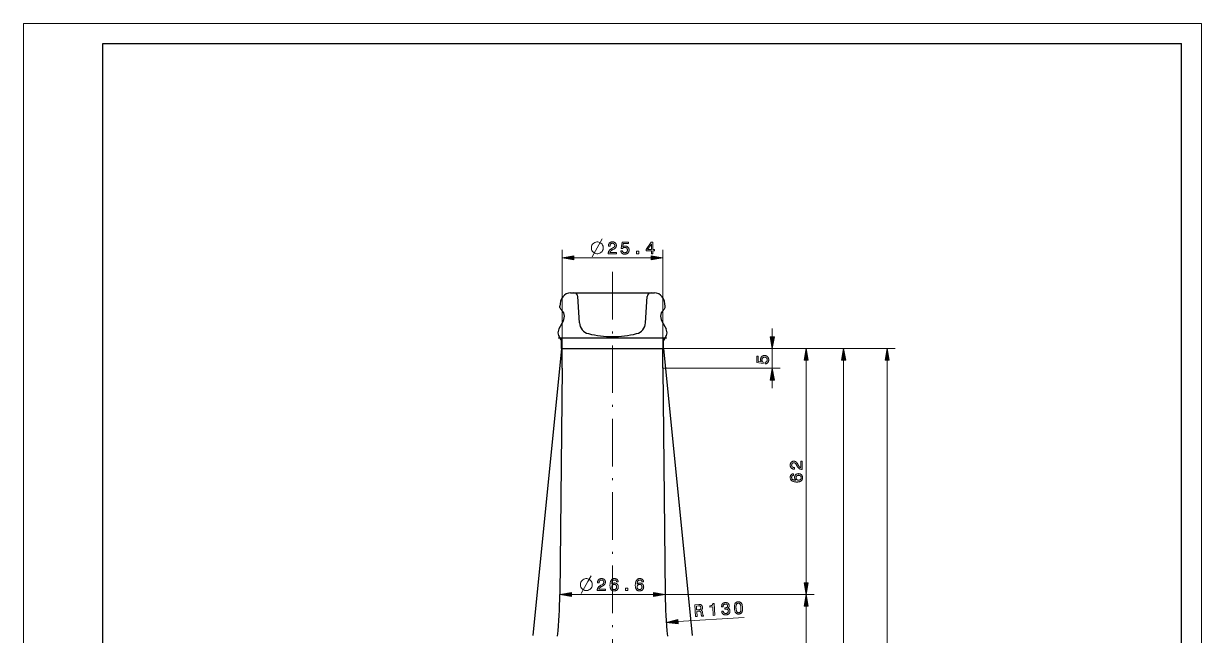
# Model space of a CAD drawing. Extents: x 0 to 297, y 0 to 420.
# Drawn here: x 0 to 297, y 265.8 to 420 of the extents above; entities that cross this region are included whole.
import ezdxf

# ---------------------------------------------------------------- set-up
doc = ezdxf.new("R2010")
doc.units = 0
doc.linetypes.add('DASHDOT', pattern=[18.5, 12, -3, 0.5, -3])

msp = doc.modelspace()

# ---------------------------------------------------------------- linework, layer by layer
at = {"color": 7, "lineweight": 13}
for p, q in [((0, 0), (0, 420)), ((0, 420), (297, 420)), ((297, 0), (297, 420)), ((135.8, 338.13), (135.8, 362.98)), ((161.2, 338.13), (161.2, 362.98)), ((161.2, 338.13), (190.8, 338.13)), ((161.2, 338.13), (208.78, 338.13)), ((161.2, 338.13), (219.75, 338.13)), ((161.25, 338.13), (199.33, 338.13)), ((161.2, 333.13), (190.8, 333.13)), ((197.33, 279.08), (197.33, 335.17)), ((206.78, 143.08), (206.78, 335.17)), ((217.75, 139.08), (217.75, 335.17)), ((138.15, 276.13), (158.85, 276.13)), ((161.8, 276.13), (199.33, 276.13)), ((161.8, 276.13), (199.33, 276.13)), ((197.33, 248.08), (197.33, 273.17))]:
    msp.add_line(p, q, dxfattribs=at)
at = {"color": 7, "lineweight": 30}
for p, q in [((20, 5), (20, 415)), ((20, 415), (292, 415)), ((292, 5), (292, 415)), ((137.94, 352.13), (159.06, 352.13)), ((134.85, 340.83), (162.15, 340.83)), ((135.65, 338.13), (128.4, 265.83)), ((135.75, 338.13), (161.25, 338.13)), ((135.8, 338.13), (161.2, 338.13)), ((161.35, 338.13), (168.6, 265.83)), ((135.8, 333.13), (135.2, 276.13)), ((161.2, 333.13), (161.8, 276.13))]:
    msp.add_line(p, q, dxfattribs=at)
at = {"color": 7, "lineweight": 13, "ltscale": 0.487279}
msp.add_line((138.75, 360.98), (158.25, 360.98), dxfattribs=at)
at = {"color": 7, "linetype": 'DASHDOT', "lineweight": 13}
msp.add_line((148.5, 357.42), (148.5, 113.82), dxfattribs=at)
at = {"color": 7, "lineweight": 30, "ltscale": 0.487035}
msp.add_line((138.76, 352.13), (158.24, 352.13), dxfattribs=at)
at = {"color": 7, "lineweight": 30, "ltscale": 0.164931}
for p, q in [((140.16, 344.6), (139.76, 351.19)), ((156.84, 344.6), (157.24, 351.19))]:
    msp.add_line(p, q, dxfattribs=at)
at = {"color": 7, "lineweight": 30, "ltscale": 0.007188}
for p, q in [((135.22, 348.49), (135.22, 348.78)), ((161.77, 348.49), (161.77, 348.78))]:
    msp.add_line(p, q, dxfattribs=at)
at = {"color": 7, "lineweight": 30, "ltscale": 0.054447}
for p, q in [((136.07, 345), (135, 343.1)), ((160.93, 345), (162, 343.1))]:
    msp.add_line(p, q, dxfattribs=at)
at = {"color": 7, "lineweight": 13, "ltscale": 0.051139}
msp.add_line((188.8, 341.08), (188.8, 343.13), dxfattribs=at)
at = {"color": 7, "lineweight": 30, "ltscale": 0.047501}
for p, q in [((135.65, 338.13), (135.65, 340.03)), ((161.35, 338.13), (161.35, 340.03))]:
    msp.add_line(p, q, dxfattribs=at)
at = {"color": 7, "lineweight": 30, "ltscale": 0.046381}
for p, q in [((135.75, 338.13), (135.75, 339.98)), ((161.25, 338.13), (161.25, 339.98))]:
    msp.add_line(p, q, dxfattribs=at)
at = {"color": 7, "lineweight": 30, "ltscale": 0.125}
for p, q in [((135.8, 333.13), (135.8, 338.13)), ((161.2, 333.13), (161.2, 338.13))]:
    msp.add_line(p, q, dxfattribs=at)
at = {"color": 7, "lineweight": 13, "ltscale": 0.125}
msp.add_line((188.8, 333.13), (188.8, 338.13), dxfattribs=at)
at = {"color": 7, "lineweight": 13, "ltscale": 0.05114}
msp.add_line((188.8, 328.13), (188.8, 330.17), dxfattribs=at)
at = {"color": 7, "lineweight": 13, "ltscale": 0.418806}
msp.add_line((165.01, 269.3), (181.73, 270.38), dxfattribs=at)
at = {"color": 7, "lineweight": 13}
for points in [[(143.37, 361.23), (145.07, 364.23), (145.92, 365.73)], [(140.6, 276.38), (142.3, 279.38), (143.15, 280.88)]]:
    msp.add_lwpolyline(points, dxfattribs=at)
for points in [[(144.82, 364.98), (144.52, 364.98), (144.27, 364.93), (144.02, 364.83), (143.77, 364.68), (143.47, 364.38), (143.32, 364.13), (143.22, 363.88), (143.17, 363.63), (143.17, 363.33), (143.22, 363.08), (143.32, 362.83), (143.47, 362.58), (143.77, 362.28), (144.02, 362.13), (144.27, 362.03), (144.52, 361.98), (144.82, 361.98), (145.07, 362.03), (145.32, 362.13), (145.57, 362.28), (145.87, 362.58), (146.02, 362.83), (146.12, 363.08), (146.17, 363.33), (146.17, 363.63), (146.12, 363.88), (146.02, 364.13), (145.87, 364.38), (145.57, 364.68), (145.32, 364.83), (145.07, 364.93)], [(147.41, 361.98), (147.41, 361.99), (147.42, 362.08), (147.42, 362.16), (147.43, 362.24), (147.45, 362.32), (147.47, 362.4), (147.49, 362.47), (147.52, 362.54), (147.55, 362.61), (147.58, 362.67), (147.62, 362.73), (147.67, 362.79), (147.72, 362.85), (147.77, 362.91), (147.84, 362.97), (147.91, 363.03), (147.99, 363.09), (148.07, 363.15), (148.16, 363.21), (148.26, 363.27), (148.37, 363.32), (148.62, 363.46), (148.67, 363.49), (148.71, 363.51), (148.75, 363.54), (148.79, 363.57), (148.82, 363.59), (148.85, 363.62), (148.88, 363.65), (148.91, 363.68), (148.94, 363.71), (148.96, 363.74), (148.98, 363.77), (149, 363.81), (149.01, 363.84), (149.02, 363.87), (149.04, 363.91), (149.05, 363.95), (149.05, 363.99), (149.06, 364.02), (149.06, 364.06), (149.06, 364.11), (149.06, 364.15), (149.06, 364.2), (149.05, 364.24), (149.04, 364.28), (149.02, 364.32), (149, 364.36), (148.98, 364.39), (148.96, 364.43), (148.93, 364.46), (148.9, 364.49), (148.87, 364.52), (148.83, 364.54), (148.79, 364.57), (148.75, 364.58), (148.71, 364.6), (148.66, 364.61), (148.62, 364.62), (148.57, 364.63), (148.52, 364.64), (148.46, 364.64), (148.41, 364.64), (148.36, 364.63), (148.31, 364.62), (148.26, 364.61), (148.22, 364.59), (148.18, 364.57), (148.14, 364.55), (148.1, 364.52), (148.07, 364.49), (148.03, 364.45), (148, 364.41), (147.98, 364.37), (147.95, 364.33), (147.93, 364.28), (147.92, 364.23), (147.9, 364.18), (147.89, 364.12), (147.88, 364.07), (147.88, 364.01), (147.88, 363.94), (147.88, 363.91), (147.48, 363.91), (147.48, 363.97), (147.49, 364.06), (147.49, 364.15), (147.51, 364.23), (147.53, 364.31), (147.55, 364.39), (147.58, 364.47), (147.62, 364.53), (147.66, 364.6), (147.7, 364.66), (147.75, 364.72), (147.81, 364.77), (147.87, 364.82), (147.93, 364.86), (148, 364.9), (148.07, 364.93), (148.15, 364.95), (148.23, 364.97), (148.31, 364.98), (148.39, 364.99), (148.49, 365), (148.57, 364.99), (148.66, 364.99), (148.74, 364.97), (148.81, 364.96), (148.89, 364.93), (148.96, 364.91), (149.02, 364.87), (149.09, 364.84), (149.14, 364.8), (149.2, 364.75), (149.25, 364.7), (149.3, 364.64), (149.34, 364.59), (149.38, 364.53), (149.41, 364.46), (149.43, 364.4), (149.45, 364.33), (149.46, 364.26), (149.47, 364.18), (149.47, 364.1), (149.47, 364.04), (149.47, 363.98), (149.46, 363.92), (149.45, 363.87), (149.43, 363.81), (149.42, 363.76), (149.4, 363.71), (149.37, 363.66), (149.34, 363.61), (149.31, 363.56), (149.28, 363.51), (149.24, 363.47), (149.2, 363.42), (149.16, 363.38), (149.11, 363.34), (149.06, 363.3), (149.01, 363.26), (148.95, 363.23), (148.89, 363.19), (148.82, 363.16), (148.57, 363.03), (148.5, 362.99), (148.44, 362.95), (148.37, 362.92), (148.32, 362.88), (148.26, 362.85), (148.21, 362.81), (148.17, 362.78), (148.13, 362.75), (148.09, 362.72), (148.05, 362.69), (148.02, 362.66), (148, 362.62), (147.97, 362.59), (147.95, 362.56), (147.92, 362.53), (147.9, 362.49), (147.89, 362.46), (147.87, 362.42), (147.86, 362.38), (147.85, 362.35), (149.47, 362.35), (149.47, 361.98)], [(150.6, 362.76), (151, 362.76), (151, 362.71), (151.02, 362.67), (151.03, 362.63), (151.04, 362.59), (151.06, 362.55), (151.08, 362.51), (151.11, 362.48), (151.13, 362.45), (151.16, 362.42), (151.19, 362.39), (151.22, 362.37), (151.26, 362.35), (151.29, 362.33), (151.33, 362.31), (151.37, 362.29), (151.41, 362.28), (151.46, 362.27), (151.5, 362.27), (151.55, 362.26), (151.6, 362.26), (151.66, 362.26), (151.71, 362.27), (151.77, 362.28), (151.82, 362.29), (151.87, 362.31), (151.92, 362.33), (151.96, 362.35), (152, 362.38), (152.04, 362.41), (152.08, 362.44), (152.12, 362.48), (152.15, 362.52), (152.18, 362.57), (152.2, 362.61), (152.22, 362.66), (152.24, 362.71), (152.25, 362.76), (152.26, 362.81), (152.26, 362.87), (152.27, 362.93), (152.26, 362.99), (152.26, 363.04), (152.25, 363.1), (152.24, 363.15), (152.22, 363.2), (152.2, 363.25), (152.18, 363.29), (152.15, 363.34), (152.12, 363.38), (152.08, 363.41), (152.05, 363.45), (152.01, 363.48), (151.96, 363.51), (151.92, 363.53), (151.87, 363.55), (151.82, 363.57), (151.77, 363.58), (151.71, 363.59), (151.66, 363.59), (151.6, 363.6), (151.56, 363.6), (151.53, 363.59), (151.49, 363.59), (151.46, 363.58), (151.43, 363.58), (151.4, 363.57), (151.37, 363.56), (151.34, 363.55), (151.31, 363.54), (151.28, 363.53), (151.25, 363.51), (151.22, 363.5), (151.19, 363.48), (151.17, 363.46), (151.14, 363.44), (151.12, 363.42), (151.09, 363.4), (151.07, 363.37), (151.05, 363.35), (151.03, 363.32), (150.68, 363.32), (150.92, 364.91), (152.52, 364.91), (152.52, 364.56), (151.21, 364.56), (151.09, 363.75), (151.11, 363.77), (151.13, 363.78), (151.15, 363.8), (151.18, 363.82), (151.2, 363.83), (151.23, 363.85), (151.26, 363.86), (151.28, 363.87), (151.31, 363.88), (151.34, 363.89), (151.37, 363.9), (151.4, 363.91), (151.43, 363.92), (151.46, 363.92), (151.49, 363.93), (151.53, 363.93), (151.56, 363.94), (151.59, 363.94), (151.63, 363.94), (151.66, 363.94), (151.75, 363.94), (151.84, 363.93), (151.92, 363.92), (152, 363.9), (152.08, 363.87), (152.15, 363.84), (152.22, 363.81), (152.28, 363.77), (152.35, 363.72), (152.4, 363.67), (152.46, 363.61), (152.5, 363.55), (152.55, 363.49), (152.58, 363.42), (152.61, 363.35), (152.64, 363.28), (152.66, 363.2), (152.67, 363.12), (152.68, 363.04), (152.68, 362.95), (152.68, 362.86), (152.67, 362.77), (152.66, 362.68), (152.64, 362.6), (152.61, 362.52), (152.58, 362.45), (152.54, 362.38), (152.49, 362.31), (152.44, 362.24), (152.39, 362.18), (152.33, 362.13), (152.26, 362.08), (152.19, 362.03), (152.12, 362), (152.04, 361.96), (151.96, 361.94), (151.88, 361.92), (151.79, 361.9), (151.7, 361.89), (151.61, 361.89), (151.53, 361.89), (151.45, 361.9), (151.37, 361.91), (151.29, 361.93), (151.22, 361.95), (151.15, 361.98), (151.09, 362.01), (151.02, 362.04), (150.96, 362.08), (150.91, 362.13), (150.85, 362.18), (150.8, 362.23), (150.76, 362.29), (150.72, 362.35), (150.69, 362.41), (150.66, 362.47), (150.64, 362.54), (150.62, 362.61), (150.6, 362.68)], [(154.57, 361.98), (154.57, 362.62), (155.16, 362.62), (155.16, 361.98)], [(158.3, 361.98), (158.3, 362.72), (156.98, 362.72), (156.98, 363.1), (158.29, 364.91), (158.69, 364.91), (158.69, 363.06), (159.11, 363.06), (159.11, 362.72), (158.69, 362.72), (158.69, 361.98)], [(157.34, 363.06), (158.3, 363.06), (158.3, 364.41)], [(138.75, 361.5), (135.8, 360.98), (138.75, 360.46)], [(158.25, 360.46), (161.2, 360.98), (158.25, 361.5)], [(188.28, 341.08), (188.8, 338.13), (189.32, 341.08)], [(187.02, 334.26), (187.02, 334.66), (187.07, 334.67), (187.11, 334.68), (187.15, 334.69), (187.19, 334.71), (187.23, 334.72), (187.26, 334.74), (187.3, 334.77), (187.33, 334.79), (187.36, 334.82), (187.39, 334.85), (187.41, 334.89), (187.43, 334.92), (187.45, 334.96), (187.47, 334.99), (187.49, 335.03), (187.5, 335.07), (187.51, 335.12), (187.51, 335.16), (187.52, 335.21), (187.52, 335.26), (187.52, 335.32), (187.51, 335.37), (187.5, 335.43), (187.49, 335.48), (187.47, 335.53), (187.45, 335.58), (187.43, 335.62), (187.4, 335.66), (187.37, 335.71), (187.33, 335.74), (187.3, 335.78), (187.26, 335.81), (187.21, 335.84), (187.17, 335.86), (187.12, 335.88), (187.07, 335.9), (187.02, 335.91), (186.97, 335.92), (186.91, 335.92), (186.85, 335.93), (186.79, 335.92), (186.73, 335.92), (186.68, 335.91), (186.63, 335.9), (186.58, 335.88), (186.53, 335.86), (186.49, 335.84), (186.44, 335.81), (186.4, 335.78), (186.37, 335.75), (186.33, 335.71), (186.3, 335.67), (186.27, 335.63), (186.25, 335.58), (186.23, 335.53), (186.21, 335.48), (186.2, 335.43), (186.19, 335.38), (186.19, 335.32), (186.18, 335.26), (186.18, 335.22), (186.19, 335.19), (186.19, 335.16), (186.19, 335.12), (186.2, 335.09), (186.21, 335.06), (186.22, 335.03), (186.23, 335), (186.24, 334.97), (186.25, 334.94), (186.27, 334.91), (186.28, 334.88), (186.3, 334.86), (186.32, 334.83), (186.34, 334.8), (186.36, 334.78), (186.38, 334.75), (186.41, 334.73), (186.43, 334.71), (186.46, 334.69), (186.46, 334.34), (184.87, 334.58), (184.87, 336.18), (185.22, 336.18), (185.22, 334.87), (186.03, 334.75), (186.01, 334.77), (186, 334.79), (185.98, 334.82), (185.96, 334.84), (185.95, 334.87), (185.93, 334.89), (185.92, 334.92), (185.91, 334.94), (185.9, 334.97), (185.89, 335), (185.88, 335.03), (185.87, 335.06), (185.86, 335.09), (185.86, 335.12), (185.85, 335.16), (185.85, 335.19), (185.84, 335.22), (185.84, 335.25), (185.84, 335.29), (185.84, 335.32), (185.84, 335.41), (185.85, 335.5), (185.86, 335.58), (185.88, 335.66), (185.91, 335.74), (185.94, 335.81), (185.97, 335.88), (186.01, 335.94), (186.06, 336.01), (186.11, 336.06), (186.17, 336.12), (186.23, 336.17), (186.29, 336.21), (186.36, 336.24), (186.43, 336.28), (186.5, 336.3), (186.58, 336.32), (186.66, 336.33), (186.74, 336.34), (186.83, 336.35), (186.92, 336.34), (187.01, 336.33), (187.1, 336.32), (187.18, 336.3), (187.26, 336.27), (187.33, 336.24), (187.4, 336.2), (187.47, 336.16), (187.54, 336.1), (187.6, 336.05), (187.65, 335.99), (187.7, 335.92), (187.75, 335.85), (187.78, 335.78), (187.82, 335.7), (187.84, 335.62), (187.86, 335.54), (187.88, 335.46), (187.89, 335.36), (187.89, 335.27), (187.89, 335.19), (187.88, 335.11), (187.87, 335.03), (187.85, 334.95), (187.83, 334.88), (187.8, 334.81), (187.77, 334.75), (187.74, 334.69), (187.7, 334.63), (187.65, 334.57), (187.6, 334.51), (187.55, 334.47), (187.49, 334.42), (187.43, 334.38), (187.37, 334.35), (187.31, 334.32), (187.24, 334.3), (187.17, 334.28), (187.1, 334.27)], [(197.85, 335.17), (197.33, 338.13), (196.81, 335.17)], [(207.3, 335.17), (206.78, 338.13), (206.26, 335.17)], [(218.27, 335.17), (217.75, 338.13), (217.23, 335.17)], [(189.32, 330.17), (188.8, 333.13), (188.28, 330.17)], [(196.33, 307.67), (196.32, 307.67), (196.23, 307.67), (196.15, 307.68), (196.07, 307.69), (195.99, 307.7), (195.91, 307.72), (195.84, 307.75), (195.77, 307.77), (195.7, 307.8), (195.64, 307.84), (195.58, 307.88), (195.52, 307.92), (195.46, 307.97), (195.4, 308.03), (195.34, 308.1), (195.28, 308.17), (195.22, 308.25), (195.16, 308.33), (195.1, 308.42), (195.05, 308.52), (194.99, 308.62), (194.85, 308.88), (194.82, 308.92), (194.8, 308.97), (194.77, 309.01), (194.74, 309.04), (194.72, 309.08), (194.69, 309.11), (194.66, 309.14), (194.63, 309.17), (194.6, 309.19), (194.57, 309.21), (194.54, 309.23), (194.5, 309.25), (194.47, 309.27), (194.44, 309.28), (194.4, 309.29), (194.36, 309.3), (194.32, 309.31), (194.29, 309.32), (194.25, 309.32), (194.2, 309.32), (194.16, 309.32), (194.11, 309.31), (194.07, 309.3), (194.03, 309.29), (193.99, 309.28), (193.95, 309.26), (193.92, 309.24), (193.88, 309.21), (193.85, 309.19), (193.82, 309.16), (193.79, 309.12), (193.77, 309.09), (193.74, 309.05), (193.73, 309.01), (193.71, 308.96), (193.7, 308.92), (193.69, 308.87), (193.68, 308.82), (193.67, 308.77), (193.67, 308.72), (193.67, 308.67), (193.68, 308.61), (193.69, 308.57), (193.7, 308.52), (193.72, 308.48), (193.74, 308.43), (193.76, 308.39), (193.79, 308.36), (193.82, 308.32), (193.86, 308.29), (193.9, 308.26), (193.94, 308.23), (193.98, 308.21), (194.03, 308.19), (194.08, 308.17), (194.13, 308.16), (194.19, 308.15), (194.24, 308.14), (194.31, 308.13), (194.37, 308.13), (194.4, 308.13), (194.4, 307.74), (194.34, 307.74), (194.25, 307.74), (194.16, 307.75), (194.08, 307.76), (194, 307.78), (193.92, 307.81), (193.85, 307.84), (193.78, 307.87), (193.71, 307.91), (193.65, 307.96), (193.59, 308.01), (193.54, 308.07), (193.49, 308.13), (193.45, 308.19), (193.41, 308.26), (193.38, 308.33), (193.36, 308.4), (193.34, 308.48), (193.33, 308.56), (193.32, 308.65), (193.31, 308.74), (193.32, 308.83), (193.32, 308.91), (193.34, 308.99), (193.35, 309.07), (193.38, 309.14), (193.4, 309.21), (193.44, 309.28), (193.47, 309.34), (193.51, 309.4), (193.56, 309.46), (193.61, 309.51), (193.67, 309.56), (193.72, 309.6), (193.78, 309.63), (193.85, 309.66), (193.91, 309.69), (193.98, 309.71), (194.05, 309.72), (194.13, 309.73), (194.21, 309.73), (194.27, 309.73), (194.33, 309.72), (194.39, 309.72), (194.44, 309.7), (194.5, 309.69), (194.55, 309.67), (194.6, 309.65), (194.66, 309.63), (194.7, 309.6), (194.75, 309.57), (194.8, 309.54), (194.84, 309.5), (194.89, 309.46), (194.93, 309.42), (194.97, 309.37), (195.01, 309.32), (195.05, 309.26), (195.08, 309.21), (195.12, 309.15), (195.16, 309.08), (195.28, 308.83), (195.32, 308.76), (195.36, 308.69), (195.39, 308.63), (195.43, 308.57), (195.46, 308.52), (195.5, 308.47), (195.53, 308.42), (195.56, 308.38), (195.59, 308.34), (195.62, 308.31), (195.65, 308.28), (195.69, 308.25), (195.72, 308.23), (195.75, 308.2), (195.78, 308.18), (195.82, 308.16), (195.85, 308.14), (195.89, 308.13), (195.93, 308.11), (195.96, 308.1), (195.96, 309.73), (196.33, 309.73)], [(194.15, 306.56), (194.15, 306.17), (194.1, 306.16), (194.06, 306.15), (194.01, 306.14), (193.98, 306.13), (193.94, 306.11), (193.9, 306.1), (193.87, 306.08), (193.84, 306.05), (193.81, 306.03), (193.79, 306), (193.76, 305.97), (193.74, 305.94), (193.73, 305.91), (193.71, 305.88), (193.7, 305.84), (193.68, 305.8), (193.68, 305.76), (193.67, 305.71), (193.67, 305.67), (193.66, 305.62), (193.67, 305.56), (193.68, 305.5), (193.69, 305.44), (193.71, 305.38), (193.73, 305.33), (193.76, 305.28), (193.8, 305.24), (193.84, 305.19), (193.88, 305.15), (193.93, 305.12), (193.99, 305.08), (194.05, 305.05), (194.12, 305.03), (194.19, 305), (194.27, 304.98), (194.36, 304.96), (194.45, 304.94), (194.54, 304.93), (194.65, 304.92), (194.75, 304.91), (194.72, 304.94), (194.69, 304.97), (194.66, 304.99), (194.64, 305.02), (194.61, 305.05), (194.59, 305.09), (194.56, 305.12), (194.54, 305.15), (194.52, 305.19), (194.51, 305.22), (194.49, 305.26), (194.48, 305.3), (194.46, 305.34), (194.45, 305.37), (194.44, 305.42), (194.44, 305.46), (194.43, 305.5), (194.42, 305.54), (194.42, 305.59), (194.42, 305.63), (194.42, 305.71), (194.43, 305.79), (194.45, 305.87), (194.47, 305.94), (194.49, 306.02), (194.52, 306.08), (194.56, 306.15), (194.6, 306.21), (194.64, 306.27), (194.69, 306.32), (194.75, 306.37), (194.81, 306.42), (194.87, 306.46), (194.94, 306.49), (195.01, 306.52), (195.08, 306.54), (195.16, 306.56), (195.24, 306.58), (195.33, 306.58), (195.41, 306.59), (195.5, 306.58), (195.59, 306.58), (195.67, 306.56), (195.75, 306.54), (195.82, 306.52), (195.89, 306.49), (195.96, 306.45), (196.02, 306.41), (196.08, 306.36), (196.14, 306.31), (196.19, 306.25), (196.24, 306.19), (196.28, 306.12), (196.32, 306.05), (196.35, 305.98), (196.38, 305.91), (196.39, 305.83), (196.41, 305.74), (196.42, 305.66), (196.42, 305.57), (196.42, 305.47), (196.41, 305.37), (196.39, 305.27), (196.36, 305.19), (196.33, 305.1), (196.29, 305.03), (196.24, 304.95), (196.19, 304.88), (196.12, 304.82), (196.06, 304.76), (195.98, 304.71), (195.9, 304.66), (195.81, 304.62), (195.71, 304.58), (195.61, 304.55), (195.5, 304.53), (195.39, 304.51), (195.27, 304.49), (195.14, 304.48), (195, 304.48), (194.85, 304.48), (194.7, 304.49), (194.55, 304.51), (194.42, 304.53), (194.29, 304.56), (194.17, 304.59), (194.05, 304.63), (193.95, 304.67), (193.85, 304.72), (193.76, 304.78), (193.67, 304.84), (193.6, 304.91), (193.53, 304.98), (193.47, 305.06), (193.43, 305.14), (193.39, 305.22), (193.35, 305.31), (193.33, 305.41), (193.32, 305.51), (193.31, 305.62), (193.32, 305.7), (193.32, 305.78), (193.33, 305.86), (193.35, 305.93), (193.37, 306), (193.39, 306.06), (193.42, 306.13), (193.45, 306.18), (193.49, 306.24), (193.53, 306.29), (193.58, 306.34), (193.63, 306.38), (193.68, 306.42), (193.73, 306.45), (193.79, 306.48), (193.86, 306.51), (193.92, 306.53), (193.99, 306.54), (194.07, 306.55)], [(195.42, 306.17), (195.36, 306.17), (195.31, 306.16), (195.25, 306.16), (195.2, 306.14), (195.16, 306.13), (195.11, 306.11), (195.07, 306.09), (195.03, 306.07), (194.99, 306.04), (194.95, 306.01), (194.92, 305.97), (194.89, 305.94), (194.86, 305.9), (194.84, 305.86), (194.82, 305.82), (194.8, 305.78), (194.79, 305.73), (194.78, 305.68), (194.78, 305.63), (194.78, 305.58), (194.78, 305.52), (194.78, 305.47), (194.79, 305.42), (194.8, 305.37), (194.82, 305.32), (194.84, 305.27), (194.86, 305.23), (194.89, 305.19), (194.92, 305.15), (194.95, 305.12), (194.98, 305.09), (195.02, 305.06), (195.06, 305.03), (195.11, 305.01), (195.15, 304.99), (195.2, 304.98), (195.25, 304.97), (195.31, 304.96), (195.36, 304.95), (195.42, 304.95), (195.48, 304.95), (195.54, 304.96), (195.59, 304.97), (195.64, 304.98), (195.69, 304.99), (195.74, 305.01), (195.78, 305.03), (195.83, 305.06), (195.86, 305.09), (195.9, 305.12), (195.94, 305.15), (195.97, 305.19), (195.99, 305.23), (196.01, 305.27), (196.03, 305.31), (196.05, 305.36), (196.06, 305.41), (196.07, 305.46), (196.08, 305.51), (196.08, 305.56), (196.08, 305.62), (196.07, 305.67), (196.06, 305.72), (196.05, 305.76), (196.03, 305.81), (196.01, 305.85), (195.99, 305.89), (195.96, 305.93), (195.93, 305.97), (195.9, 306), (195.86, 306.03), (195.82, 306.06), (195.78, 306.09), (195.73, 306.11), (195.69, 306.13), (195.64, 306.14), (195.59, 306.15), (195.53, 306.16), (195.48, 306.17)], [(142.05, 280.13), (141.75, 280.13), (141.5, 280.08), (141.25, 279.98), (141, 279.83), (140.7, 279.53), (140.55, 279.28), (140.45, 279.03), (140.4, 278.78), (140.4, 278.48), (140.45, 278.23), (140.55, 277.98), (140.7, 277.73), (141, 277.43), (141.25, 277.28), (141.5, 277.18), (141.75, 277.13), (142.05, 277.13), (142.3, 277.18), (142.55, 277.28), (142.8, 277.43), (143.1, 277.73), (143.25, 277.98), (143.35, 278.23), (143.4, 278.48), (143.4, 278.78), (143.35, 279.03), (143.25, 279.28), (143.1, 279.53), (142.8, 279.83), (142.55, 279.98), (142.3, 280.08)], [(144.65, 277.13), (144.65, 277.14), (144.65, 277.23), (144.66, 277.31), (144.67, 277.39), (144.68, 277.47), (144.7, 277.55), (144.72, 277.62), (144.75, 277.69), (144.78, 277.76), (144.82, 277.82), (144.85, 277.88), (144.9, 277.94), (144.95, 278), (145.01, 278.06), (145.07, 278.12), (145.14, 278.18), (145.22, 278.24), (145.31, 278.3), (145.4, 278.36), (145.5, 278.41), (145.6, 278.47), (145.86, 278.61), (145.9, 278.64), (145.94, 278.66), (145.98, 278.69), (146.02, 278.72), (146.05, 278.74), (146.09, 278.77), (146.12, 278.8), (146.14, 278.83), (146.17, 278.86), (146.19, 278.89), (146.21, 278.92), (146.23, 278.96), (146.24, 278.99), (146.26, 279.02), (146.27, 279.06), (146.28, 279.1), (146.29, 279.13), (146.29, 279.17), (146.3, 279.21), (146.3, 279.25), (146.29, 279.3), (146.29, 279.35), (146.28, 279.39), (146.27, 279.43), (146.26, 279.47), (146.24, 279.51), (146.22, 279.54), (146.19, 279.58), (146.16, 279.61), (146.13, 279.64), (146.1, 279.67), (146.06, 279.69), (146.03, 279.71), (145.98, 279.73), (145.94, 279.75), (145.9, 279.76), (145.85, 279.77), (145.8, 279.78), (145.75, 279.78), (145.7, 279.79), (145.64, 279.78), (145.59, 279.78), (145.54, 279.77), (145.5, 279.76), (145.45, 279.74), (145.41, 279.72), (145.37, 279.69), (145.33, 279.67), (145.3, 279.64), (145.27, 279.6), (145.24, 279.56), (145.21, 279.52), (145.19, 279.48), (145.17, 279.43), (145.15, 279.38), (145.13, 279.33), (145.12, 279.27), (145.12, 279.21), (145.11, 279.15), (145.11, 279.09), (145.11, 279.05), (144.72, 279.05), (144.72, 279.12), (144.72, 279.21), (144.73, 279.3), (144.74, 279.38), (144.76, 279.46), (144.78, 279.54), (144.81, 279.61), (144.85, 279.68), (144.89, 279.75), (144.94, 279.81), (144.99, 279.87), (145.04, 279.92), (145.1, 279.97), (145.17, 280.01), (145.23, 280.04), (145.31, 280.07), (145.38, 280.1), (145.46, 280.12), (145.54, 280.13), (145.63, 280.14), (145.72, 280.14), (145.81, 280.14), (145.89, 280.13), (145.97, 280.12), (146.05, 280.1), (146.12, 280.08), (146.19, 280.06), (146.26, 280.02), (146.32, 279.99), (146.38, 279.94), (146.43, 279.9), (146.49, 279.85), (146.53, 279.79), (146.57, 279.74), (146.61, 279.68), (146.64, 279.61), (146.66, 279.55), (146.68, 279.48), (146.7, 279.4), (146.7, 279.33), (146.71, 279.25), (146.71, 279.19), (146.7, 279.13), (146.69, 279.07), (146.68, 279.01), (146.67, 278.96), (146.65, 278.91), (146.63, 278.85), (146.6, 278.8), (146.58, 278.75), (146.55, 278.71), (146.51, 278.66), (146.48, 278.62), (146.44, 278.57), (146.39, 278.53), (146.34, 278.49), (146.29, 278.45), (146.24, 278.41), (146.18, 278.37), (146.12, 278.34), (146.06, 278.3), (145.81, 278.18), (145.74, 278.14), (145.67, 278.1), (145.61, 278.07), (145.55, 278.03), (145.5, 278), (145.45, 277.96), (145.4, 277.93), (145.36, 277.9), (145.32, 277.87), (145.29, 277.84), (145.26, 277.81), (145.23, 277.77), (145.2, 277.74), (145.18, 277.71), (145.16, 277.67), (145.14, 277.64), (145.12, 277.61), (145.1, 277.57), (145.09, 277.53), (145.08, 277.5), (146.71, 277.5), (146.71, 277.13)], [(149.94, 279.31), (149.54, 279.31), (149.53, 279.36), (149.52, 279.4), (149.51, 279.44), (149.5, 279.48), (149.49, 279.52), (149.47, 279.55), (149.45, 279.59), (149.43, 279.62), (149.4, 279.65), (149.38, 279.67), (149.35, 279.69), (149.32, 279.72), (149.28, 279.73), (149.25, 279.75), (149.21, 279.76), (149.17, 279.77), (149.13, 279.78), (149.09, 279.79), (149.04, 279.79), (148.99, 279.79), (148.93, 279.79), (148.87, 279.78), (148.81, 279.77), (148.76, 279.75), (148.7, 279.73), (148.66, 279.7), (148.61, 279.66), (148.57, 279.62), (148.53, 279.58), (148.49, 279.52), (148.46, 279.47), (148.43, 279.41), (148.4, 279.34), (148.37, 279.26), (148.35, 279.19), (148.33, 279.1), (148.32, 279.01), (148.3, 278.91), (148.29, 278.81), (148.29, 278.71), (148.31, 278.74), (148.34, 278.77), (148.37, 278.8), (148.4, 278.82), (148.43, 278.85), (148.46, 278.87), (148.49, 278.9), (148.52, 278.92), (148.56, 278.94), (148.6, 278.95), (148.63, 278.97), (148.67, 278.98), (148.71, 279), (148.75, 279.01), (148.79, 279.02), (148.83, 279.02), (148.87, 279.03), (148.91, 279.03), (148.96, 279.04), (149, 279.04), (149.09, 279.03), (149.17, 279.03), (149.24, 279.01), (149.32, 278.99), (149.39, 278.97), (149.46, 278.94), (149.52, 278.9), (149.58, 278.86), (149.64, 278.82), (149.69, 278.76), (149.75, 278.71), (149.79, 278.65), (149.83, 278.58), (149.86, 278.52), (149.89, 278.45), (149.92, 278.37), (149.94, 278.3), (149.95, 278.22), (149.96, 278.13), (149.96, 278.04), (149.96, 277.96), (149.95, 277.87), (149.94, 277.79), (149.92, 277.71), (149.89, 277.64), (149.86, 277.57), (149.82, 277.5), (149.78, 277.44), (149.73, 277.38), (149.68, 277.32), (149.62, 277.27), (149.56, 277.22), (149.49, 277.18), (149.43, 277.14), (149.35, 277.11), (149.28, 277.08), (149.2, 277.06), (149.12, 277.05), (149.03, 277.04), (148.94, 277.04), (148.84, 277.04), (148.74, 277.05), (148.65, 277.07), (148.56, 277.1), (148.48, 277.13), (148.4, 277.17), (148.33, 277.22), (148.26, 277.27), (148.19, 277.33), (148.13, 277.4), (148.08, 277.48), (148.03, 277.56), (147.99, 277.65), (147.96, 277.75), (147.92, 277.85), (147.9, 277.96), (147.88, 278.07), (147.87, 278.19), (147.86, 278.32), (147.85, 278.46), (147.86, 278.61), (147.87, 278.76), (147.88, 278.91), (147.9, 279.04), (147.93, 279.17), (147.96, 279.29), (148, 279.4), (148.05, 279.51), (148.1, 279.61), (148.15, 279.7), (148.21, 279.79), (148.28, 279.86), (148.35, 279.93), (148.43, 279.99), (148.51, 280.03), (148.6, 280.07), (148.69, 280.1), (148.78, 280.13), (148.88, 280.14), (148.99, 280.14), (149.07, 280.14), (149.15, 280.14), (149.23, 280.12), (149.3, 280.11), (149.37, 280.09), (149.44, 280.07), (149.5, 280.04), (149.56, 280.01), (149.61, 279.97), (149.66, 279.93), (149.71, 279.88), (149.75, 279.83), (149.79, 279.78), (149.83, 279.72), (149.86, 279.67), (149.88, 279.6), (149.9, 279.54), (149.92, 279.46), (149.93, 279.39)], [(156.33, 279.31), (155.94, 279.31), (155.93, 279.36), (155.92, 279.4), (155.91, 279.44), (155.9, 279.48), (155.88, 279.52), (155.87, 279.55), (155.85, 279.59), (155.82, 279.62), (155.8, 279.65), (155.77, 279.67), (155.74, 279.69), (155.71, 279.72), (155.68, 279.73), (155.65, 279.75), (155.61, 279.76), (155.57, 279.77), (155.53, 279.78), (155.48, 279.79), (155.44, 279.79), (155.39, 279.79), (155.33, 279.79), (155.27, 279.78), (155.21, 279.77), (155.15, 279.75), (155.1, 279.73), (155.05, 279.7), (155.01, 279.66), (154.96, 279.62), (154.92, 279.58), (154.89, 279.52), (154.85, 279.47), (154.82, 279.41), (154.8, 279.34), (154.77, 279.26), (154.75, 279.19), (154.73, 279.1), (154.71, 279.01), (154.7, 278.91), (154.69, 278.81), (154.68, 278.71), (154.71, 278.74), (154.74, 278.77), (154.76, 278.8), (154.79, 278.82), (154.82, 278.85), (154.85, 278.87), (154.89, 278.9), (154.92, 278.92), (154.96, 278.94), (154.99, 278.95), (155.03, 278.97), (155.07, 278.98), (155.11, 279), (155.14, 279.01), (155.18, 279.02), (155.23, 279.02), (155.27, 279.03), (155.31, 279.03), (155.36, 279.04), (155.4, 279.04), (155.48, 279.03), (155.56, 279.03), (155.64, 279.01), (155.71, 278.99), (155.79, 278.97), (155.85, 278.94), (155.92, 278.9), (155.98, 278.86), (156.04, 278.82), (156.09, 278.76), (156.14, 278.71), (156.19, 278.65), (156.23, 278.58), (156.26, 278.52), (156.29, 278.45), (156.31, 278.37), (156.33, 278.3), (156.35, 278.22), (156.35, 278.13), (156.36, 278.04), (156.35, 277.96), (156.35, 277.87), (156.33, 277.79), (156.31, 277.71), (156.29, 277.64), (156.26, 277.57), (156.22, 277.5), (156.18, 277.44), (156.13, 277.38), (156.08, 277.32), (156.02, 277.27), (155.96, 277.22), (155.89, 277.18), (155.82, 277.14), (155.75, 277.11), (155.68, 277.08), (155.6, 277.06), (155.51, 277.05), (155.43, 277.04), (155.34, 277.04), (155.24, 277.04), (155.14, 277.05), (155.04, 277.07), (154.96, 277.1), (154.87, 277.13), (154.79, 277.17), (154.72, 277.22), (154.65, 277.27), (154.59, 277.33), (154.53, 277.4), (154.48, 277.48), (154.43, 277.56), (154.39, 277.65), (154.35, 277.75), (154.32, 277.85), (154.3, 277.96), (154.28, 278.07), (154.26, 278.19), (154.25, 278.32), (154.25, 278.46), (154.25, 278.61), (154.26, 278.76), (154.28, 278.91), (154.3, 279.04), (154.33, 279.17), (154.36, 279.29), (154.4, 279.4), (154.44, 279.51), (154.49, 279.61), (154.55, 279.7), (154.61, 279.79), (154.68, 279.86), (154.75, 279.93), (154.83, 279.99), (154.91, 280.03), (154.99, 280.07), (155.08, 280.1), (155.18, 280.13), (155.28, 280.14), (155.38, 280.14), (155.47, 280.14), (155.55, 280.14), (155.63, 280.12), (155.7, 280.11), (155.77, 280.09), (155.83, 280.07), (155.9, 280.04), (155.95, 280.01), (156.01, 279.97), (156.06, 279.93), (156.11, 279.88), (156.15, 279.83), (156.19, 279.78), (156.22, 279.72), (156.25, 279.67), (156.28, 279.6), (156.3, 279.54), (156.31, 279.46), (156.32, 279.39)], [(138.15, 276.65), (135.2, 276.13), (138.15, 275.6)], [(149.54, 278.04), (149.54, 278.1), (149.54, 278.15), (149.53, 278.21), (149.52, 278.26), (149.5, 278.3), (149.48, 278.35), (149.46, 278.39), (149.44, 278.43), (149.41, 278.47), (149.38, 278.51), (149.35, 278.54), (149.31, 278.57), (149.27, 278.6), (149.23, 278.62), (149.19, 278.64), (149.15, 278.66), (149.1, 278.67), (149.06, 278.68), (149.01, 278.68), (148.95, 278.68), (148.9, 278.68), (148.84, 278.68), (148.79, 278.67), (148.74, 278.66), (148.69, 278.64), (148.65, 278.62), (148.6, 278.6), (148.56, 278.57), (148.53, 278.54), (148.49, 278.51), (148.46, 278.47), (148.43, 278.44), (148.41, 278.4), (148.38, 278.35), (148.37, 278.31), (148.35, 278.26), (148.34, 278.21), (148.33, 278.15), (148.33, 278.1), (148.32, 278.04), (148.33, 277.98), (148.33, 277.92), (148.34, 277.87), (148.35, 277.81), (148.37, 277.77), (148.38, 277.72), (148.41, 277.67), (148.43, 277.63), (148.46, 277.59), (148.49, 277.56), (148.52, 277.52), (148.56, 277.49), (148.6, 277.47), (148.64, 277.44), (148.68, 277.42), (148.73, 277.41), (148.78, 277.4), (148.83, 277.39), (148.88, 277.38), (148.94, 277.38), (148.99, 277.38), (149.04, 277.39), (149.09, 277.4), (149.14, 277.41), (149.18, 277.43), (149.23, 277.45), (149.27, 277.47), (149.3, 277.5), (149.34, 277.53), (149.38, 277.56), (149.41, 277.6), (149.44, 277.64), (149.46, 277.68), (149.48, 277.73), (149.5, 277.77), (149.52, 277.82), (149.53, 277.87), (149.54, 277.93), (149.54, 277.98)], [(151.8, 277.13), (151.8, 277.77), (152.4, 277.77), (152.4, 277.13)], [(155.94, 278.04), (155.94, 278.1), (155.93, 278.15), (155.92, 278.21), (155.91, 278.26), (155.9, 278.3), (155.88, 278.35), (155.86, 278.39), (155.84, 278.43), (155.81, 278.47), (155.78, 278.51), (155.74, 278.54), (155.71, 278.57), (155.67, 278.6), (155.63, 278.62), (155.59, 278.64), (155.55, 278.66), (155.5, 278.67), (155.45, 278.68), (155.4, 278.68), (155.35, 278.68), (155.29, 278.68), (155.24, 278.68), (155.19, 278.67), (155.14, 278.66), (155.09, 278.64), (155.04, 278.62), (155, 278.6), (154.96, 278.57), (154.92, 278.54), (154.89, 278.51), (154.86, 278.47), (154.83, 278.44), (154.8, 278.4), (154.78, 278.35), (154.76, 278.31), (154.75, 278.26), (154.74, 278.21), (154.73, 278.15), (154.72, 278.1), (154.72, 278.04), (154.72, 277.98), (154.73, 277.92), (154.74, 277.87), (154.75, 277.81), (154.76, 277.77), (154.78, 277.72), (154.8, 277.67), (154.83, 277.63), (154.85, 277.59), (154.89, 277.56), (154.92, 277.52), (154.96, 277.49), (155, 277.47), (155.04, 277.44), (155.08, 277.42), (155.13, 277.41), (155.18, 277.4), (155.23, 277.39), (155.28, 277.38), (155.33, 277.38), (155.39, 277.38), (155.44, 277.39), (155.49, 277.4), (155.53, 277.41), (155.58, 277.43), (155.62, 277.45), (155.66, 277.47), (155.7, 277.5), (155.74, 277.53), (155.77, 277.56), (155.8, 277.6), (155.83, 277.64), (155.86, 277.68), (155.88, 277.73), (155.9, 277.77), (155.91, 277.82), (155.92, 277.87), (155.93, 277.93), (155.94, 277.98)], [(158.85, 275.6), (161.8, 276.13), (158.85, 276.65)], [(196.81, 279.08), (197.33, 276.13), (197.85, 279.08)], [(169.43, 270.58), (169.24, 273.57), (170.24, 273.64), (170.32, 273.64), (170.4, 273.64), (170.48, 273.63), (170.56, 273.62), (170.63, 273.61), (170.7, 273.59), (170.76, 273.57), (170.82, 273.54), (170.87, 273.5), (170.92, 273.46), (170.97, 273.42), (171.01, 273.37), (171.05, 273.32), (171.08, 273.27), (171.11, 273.21), (171.14, 273.14), (171.16, 273.08), (171.18, 273), (171.19, 272.93), (171.2, 272.85), (171.2, 272.8), (171.2, 272.75), (171.2, 272.7), (171.19, 272.66), (171.19, 272.62), (171.18, 272.57), (171.17, 272.53), (171.15, 272.5), (171.14, 272.46), (171.12, 272.42), (171.1, 272.39), (171.08, 272.35), (171.06, 272.32), (171.04, 272.29), (171.01, 272.26), (170.98, 272.24), (170.95, 272.21), (170.92, 272.19), (170.88, 272.16), (170.84, 272.14), (170.88, 272.13), (170.91, 272.12), (170.94, 272.11), (170.96, 272.1), (170.99, 272.09), (171.01, 272.07), (171.03, 272.05), (171.05, 272.04), (171.07, 272.02), (171.09, 272), (171.11, 271.97), (171.12, 271.95), (171.13, 271.92), (171.15, 271.88), (171.16, 271.85), (171.17, 271.81), (171.18, 271.76), (171.19, 271.72), (171.2, 271.67), (171.21, 271.61), (171.27, 271.13), (171.27, 271.1), (171.28, 271.07), (171.28, 271.04), (171.29, 271.02), (171.29, 270.99), (171.3, 270.97), (171.3, 270.95), (171.31, 270.93), (171.32, 270.92), (171.32, 270.9), (171.33, 270.89), (171.34, 270.87), (171.35, 270.86), (171.36, 270.85), (171.37, 270.84), (171.38, 270.83), (171.39, 270.82), (171.4, 270.81), (171.41, 270.8), (171.42, 270.8), (171.43, 270.71), (170.98, 270.68), (170.97, 270.69), (170.96, 270.71), (170.96, 270.72), (170.95, 270.73), (170.95, 270.74), (170.94, 270.76), (170.93, 270.77), (170.93, 270.79), (170.92, 270.81), (170.92, 270.83), (170.91, 270.85), (170.91, 270.87), (170.9, 270.89), (170.9, 270.91), (170.89, 270.94), (170.89, 270.97), (170.89, 270.99), (170.88, 271.02), (170.88, 271.05), (170.87, 271.09), (170.83, 271.47), (170.82, 271.53), (170.81, 271.58), (170.8, 271.63), (170.79, 271.67), (170.77, 271.71), (170.76, 271.75), (170.74, 271.78), (170.72, 271.8), (170.7, 271.83), (170.68, 271.84), (170.66, 271.86), (170.63, 271.87), (170.59, 271.88), (170.55, 271.89), (170.5, 271.9), (170.44, 271.9), (170.38, 271.91), (170.31, 271.91), (170.24, 271.9), (170.16, 271.9), (169.75, 271.87), (169.83, 270.61)], [(170.15, 273.27), (169.66, 273.23), (169.72, 272.24), (170.19, 272.27), (170.25, 272.27), (170.32, 272.28), (170.38, 272.29), (170.43, 272.3), (170.48, 272.32), (170.53, 272.33), (170.57, 272.35), (170.61, 272.37), (170.64, 272.39), (170.67, 272.42), (170.69, 272.44), (170.71, 272.47), (170.73, 272.5), (170.75, 272.54), (170.76, 272.58), (170.77, 272.62), (170.78, 272.66), (170.78, 272.71), (170.78, 272.76), (170.78, 272.81), (170.78, 272.86), (170.77, 272.91), (170.76, 272.95), (170.75, 273), (170.73, 273.04), (170.72, 273.07), (170.7, 273.1), (170.67, 273.13), (170.65, 273.16), (170.62, 273.18), (170.59, 273.2), (170.56, 273.22), (170.52, 273.23), (170.48, 273.25), (170.43, 273.25), (170.38, 273.26), (170.33, 273.27), (170.27, 273.27), (170.21, 273.27)], [(173.91, 270.87), (173.77, 273), (173.07, 272.96), (173.05, 273.26), (173.12, 273.27), (173.2, 273.28), (173.26, 273.29), (173.32, 273.31), (173.38, 273.32), (173.44, 273.34), (173.49, 273.36), (173.53, 273.39), (173.57, 273.41), (173.61, 273.44), (173.65, 273.47), (173.68, 273.51), (173.71, 273.54), (173.73, 273.58), (173.75, 273.63), (173.77, 273.68), (173.78, 273.72), (173.8, 273.78), (173.8, 273.83), (173.81, 273.89), (174.1, 273.91), (174.3, 270.9)], [(176.03, 271.95), (176.42, 271.98), (176.43, 271.92), (176.44, 271.86), (176.45, 271.8), (176.47, 271.75), (176.49, 271.7), (176.51, 271.66), (176.54, 271.61), (176.56, 271.57), (176.6, 271.54), (176.63, 271.5), (176.67, 271.47), (176.71, 271.44), (176.75, 271.42), (176.79, 271.4), (176.84, 271.38), (176.89, 271.37), (176.94, 271.36), (176.99, 271.36), (177.05, 271.36), (177.11, 271.36), (177.17, 271.36), (177.22, 271.37), (177.27, 271.38), (177.32, 271.4), (177.37, 271.41), (177.41, 271.43), (177.45, 271.46), (177.49, 271.48), (177.53, 271.51), (177.56, 271.55), (177.59, 271.58), (177.62, 271.62), (177.64, 271.66), (177.66, 271.7), (177.68, 271.74), (177.69, 271.79), (177.7, 271.83), (177.7, 271.88), (177.71, 271.94), (177.7, 271.99), (177.7, 272.04), (177.69, 272.09), (177.68, 272.13), (177.66, 272.17), (177.65, 272.21), (177.63, 272.25), (177.6, 272.28), (177.58, 272.31), (177.54, 272.34), (177.51, 272.37), (177.47, 272.39), (177.44, 272.41), (177.39, 272.43), (177.35, 272.45), (177.3, 272.46), (177.25, 272.47), (177.2, 272.48), (177.15, 272.48), (177.09, 272.48), (177.03, 272.48), (177.02, 272.48), (177.01, 272.48), (177.01, 272.48), (177, 272.48), (176.99, 272.48), (176.98, 272.47), (176.97, 272.47), (176.96, 272.47), (176.95, 272.47), (176.94, 272.47), (176.93, 272.47), (176.92, 272.47), (176.91, 272.47), (176.9, 272.47), (176.89, 272.46), (176.88, 272.46), (176.86, 272.46), (176.85, 272.46), (176.84, 272.46), (176.82, 272.46), (176.8, 272.8), (176.81, 272.8), (176.82, 272.8), (176.83, 272.8), (176.84, 272.8), (176.85, 272.8), (176.85, 272.8), (176.86, 272.8), (176.87, 272.8), (176.88, 272.8), (176.89, 272.8), (176.9, 272.8), (176.91, 272.8), (176.91, 272.8), (176.92, 272.8), (176.93, 272.8), (176.94, 272.8), (176.94, 272.8), (176.95, 272.8), (176.96, 272.8), (176.97, 272.8), (177.02, 272.81), (177.08, 272.81), (177.13, 272.82), (177.17, 272.83), (177.22, 272.85), (177.26, 272.86), (177.3, 272.88), (177.33, 272.9), (177.36, 272.92), (177.39, 272.94), (177.41, 272.97), (177.44, 273), (177.46, 273.03), (177.47, 273.06), (177.48, 273.1), (177.5, 273.13), (177.5, 273.17), (177.51, 273.21), (177.51, 273.26), (177.51, 273.3), (177.5, 273.35), (177.5, 273.39), (177.49, 273.43), (177.47, 273.47), (177.46, 273.5), (177.44, 273.54), (177.42, 273.57), (177.4, 273.59), (177.38, 273.62), (177.35, 273.64), (177.32, 273.67), (177.29, 273.68), (177.25, 273.7), (177.22, 273.71), (177.18, 273.73), (177.14, 273.73), (177.09, 273.74), (177.05, 273.74), (177, 273.74), (176.95, 273.74), (176.89, 273.74), (176.84, 273.73), (176.79, 273.72), (176.75, 273.7), (176.7, 273.68), (176.66, 273.66), (176.62, 273.64), (176.59, 273.61), (176.56, 273.58), (176.53, 273.55), (176.5, 273.52), (176.48, 273.48), (176.46, 273.44), (176.44, 273.39), (176.43, 273.34), (176.42, 273.29), (176.41, 273.24), (176.41, 273.19), (176.41, 273.13), (176.41, 273.07), (176.03, 273.04), (176.02, 273.07), (176.02, 273.16), (176.02, 273.24), (176.03, 273.32), (176.04, 273.4), (176.06, 273.47), (176.09, 273.54), (176.11, 273.61), (176.15, 273.67), (176.19, 273.73), (176.23, 273.79), (176.28, 273.84), (176.34, 273.89), (176.39, 273.93), (176.46, 273.97), (176.52, 274), (176.59, 274.03), (176.66, 274.05), (176.74, 274.07), (176.82, 274.09), (176.91, 274.09), (177, 274.1), (177.08, 274.1), (177.16, 274.09), (177.24, 274.08), (177.32, 274.07), (177.39, 274.05), (177.45, 274.02), (177.52, 274), (177.58, 273.96), (177.63, 273.93), (177.68, 273.89), (177.73, 273.84), (177.77, 273.79), (177.81, 273.74), (177.84, 273.68), (177.86, 273.62), (177.89, 273.56), (177.9, 273.49), (177.91, 273.42), (177.92, 273.35), (177.92, 273.31), (177.92, 273.27), (177.92, 273.22), (177.92, 273.19), (177.91, 273.15), (177.9, 273.11), (177.89, 273.07), (177.88, 273.04), (177.87, 273.01), (177.85, 272.97), (177.83, 272.94), (177.81, 272.91), (177.79, 272.88), (177.77, 272.86), (177.74, 272.83), (177.71, 272.81), (177.68, 272.78), (177.65, 272.76), (177.62, 272.74), (177.58, 272.72), (177.63, 272.71), (177.68, 272.69), (177.72, 272.67), (177.76, 272.65), (177.8, 272.62), (177.84, 272.6), (177.87, 272.57), (177.91, 272.54), (177.94, 272.5), (177.97, 272.47), (177.99, 272.43), (178.02, 272.39), (178.04, 272.35), (178.06, 272.31), (178.07, 272.27), (178.09, 272.22), (178.1, 272.17), (178.11, 272.12), (178.12, 272.07), (178.12, 272.02), (178.12, 271.93), (178.12, 271.85), (178.11, 271.77), (178.1, 271.7), (178.07, 271.62), (178.05, 271.55), (178.01, 271.49), (177.97, 271.42), (177.92, 271.36), (177.87, 271.31), (177.81, 271.25), (177.75, 271.2), (177.69, 271.16), (177.62, 271.12), (177.54, 271.09), (177.46, 271.06), (177.38, 271.04), (177.29, 271.02), (177.2, 271), (177.11, 270.99), (177.02, 270.99), (176.93, 270.99), (176.84, 271), (176.76, 271.02), (176.69, 271.04), (176.61, 271.06), (176.54, 271.09), (176.47, 271.13), (176.41, 271.17), (176.35, 271.22), (176.29, 271.27), (176.24, 271.33), (176.2, 271.39), (176.16, 271.45), (176.12, 271.52), (176.09, 271.59), (176.07, 271.67), (176.05, 271.75), (176.04, 271.84), (176.03, 271.92)], [(179.23, 272.68), (179.23, 272.83), (179.22, 272.97), (179.23, 273.11), (179.24, 273.24), (179.26, 273.36), (179.28, 273.47), (179.31, 273.58), (179.34, 273.68), (179.38, 273.77), (179.42, 273.86), (179.47, 273.94), (179.53, 274.01), (179.59, 274.07), (179.66, 274.13), (179.73, 274.18), (179.81, 274.22), (179.89, 274.25), (179.98, 274.28), (180.07, 274.29), (180.17, 274.3), (180.27, 274.31), (180.36, 274.3), (180.46, 274.29), (180.54, 274.27), (180.62, 274.23), (180.7, 274.2), (180.78, 274.15), (180.84, 274.09), (180.91, 274.03), (180.97, 273.96), (181.02, 273.88), (181.07, 273.79), (181.12, 273.7), (181.16, 273.6), (181.2, 273.49), (181.23, 273.37), (181.25, 273.24), (181.28, 273.11), (181.29, 272.97), (181.3, 272.82), (181.31, 272.67), (181.31, 272.53), (181.31, 272.39), (181.3, 272.26), (181.28, 272.14), (181.26, 272.03), (181.23, 271.92), (181.2, 271.82), (181.16, 271.73), (181.12, 271.65), (181.07, 271.57), (181.01, 271.5), (180.95, 271.44), (180.88, 271.38), (180.81, 271.33), (180.73, 271.29), (180.65, 271.26), (180.56, 271.23), (180.47, 271.22), (180.37, 271.21), (180.27, 271.2), (180.18, 271.21), (180.08, 271.22), (180, 271.24), (179.92, 271.27), (179.84, 271.31), (179.77, 271.36), (179.7, 271.41), (179.63, 271.48), (179.57, 271.55), (179.52, 271.63), (179.47, 271.71), (179.42, 271.81), (179.38, 271.91), (179.34, 272.02), (179.31, 272.14), (179.28, 272.26), (179.26, 272.4), (179.24, 272.54)], [(179.64, 272.71), (179.65, 272.59), (179.67, 272.48), (179.68, 272.37), (179.7, 272.27), (179.72, 272.18), (179.74, 272.09), (179.76, 272.01), (179.79, 271.94), (179.82, 271.87), (179.85, 271.82), (179.89, 271.76), (179.93, 271.72), (179.97, 271.68), (180.02, 271.64), (180.06, 271.61), (180.11, 271.59), (180.17, 271.57), (180.22, 271.56), (180.28, 271.56), (180.35, 271.56), (180.41, 271.57), (180.47, 271.58), (180.52, 271.6), (180.58, 271.62), (180.62, 271.65), (180.67, 271.68), (180.71, 271.72), (180.74, 271.77), (180.77, 271.82), (180.8, 271.87), (180.83, 271.94), (180.85, 272), (180.86, 272.08), (180.88, 272.16), (180.89, 272.25), (180.9, 272.34), (180.9, 272.45), (180.9, 272.55), (180.9, 272.67), (180.89, 272.79), (180.88, 272.91), (180.87, 273.03), (180.85, 273.14), (180.84, 273.24), (180.82, 273.33), (180.8, 273.42), (180.77, 273.5), (180.74, 273.57), (180.72, 273.63), (180.68, 273.69), (180.65, 273.74), (180.61, 273.79), (180.57, 273.83), (180.52, 273.87), (180.48, 273.89), (180.43, 273.92), (180.37, 273.93), (180.32, 273.94), (180.26, 273.95), (180.19, 273.95), (180.13, 273.94), (180.07, 273.93), (180.02, 273.91), (179.97, 273.89), (179.92, 273.86), (179.87, 273.82), (179.83, 273.78), (179.8, 273.74), (179.77, 273.69), (179.74, 273.63), (179.71, 273.57), (179.69, 273.5), (179.67, 273.42), (179.66, 273.34), (179.65, 273.25), (179.64, 273.16), (179.64, 273.05), (179.64, 272.95), (179.64, 272.83)], [(197.85, 273.17), (197.33, 276.13), (196.81, 273.17)], [(164.98, 269.82), (162.06, 269.11), (165.05, 268.78)]]:
    msp.add_lwpolyline(points, close=True, dxfattribs=at)
at = {"color": 7, "lineweight": 30}
for centre, radius, start, end in [((139.23, 348.78), 4, 143.5766, 179.9999), ((137.94, 349.73), 2.4, 90, 143.5764), ((138.76, 351.13), 1, 3.5, 90), ((158.24, 351.13), 1, 90, 176.5), ((159.06, 349.73), 2.4, 36.4236, 90), ((157.77, 348.78), 4, 0.0001, 36.4234), ((135.72, 348.49), 0.5, 180, 232.8827), ((133.97, 346.18), 2.4, 330.7525, 52.8827), ((163.02, 346.18), 2.4, 127.1173, 209.2475), ((161.27, 348.49), 0.5, 307.1173, 360), ((143.15, 344.78), 3, 183.5001, 255.9379), ((153.85, 344.78), 3, 284.0621, 356.4999), ((136.75, 342.13), 2, 150.7525, 229.9947), ((148.5, 366.12), 25, 255.9371, 270.0014), ((148.5, 366.12), 25, 269.9986, 284.0629), ((160.25, 342.13), 2, 310.0053, 29.2475), ((134.85, 340.03), 0.8, 360, 90), ((134.95, 339.98), 0.8, 0.0001, 49.9947), ((162.05, 339.98), 0.8, 130.0053, 179.9999), ((162.15, 340.03), 0.8, 90, 180), ((5.21, 277.49), 130, 354.7688, 359.3969), ((291.79, 277.49), 130, 180.6031, 185.2312)]:
    msp.add_arc(centre, radius, start, end, dxfattribs=at)
at = {"color": 7, "lineweight": 13}
for points in [[(138.75, 361.5), (135.8, 360.98), (138.75, 361.5), (138.75, 360.46)], [(158.25, 360.46), (161.2, 360.98), (158.25, 360.46), (158.25, 361.5)], [(188.28, 341.08), (188.8, 338.13), (188.28, 341.08), (189.32, 341.08)], [(197.85, 335.17), (197.33, 338.13), (197.85, 335.17), (196.81, 335.17)], [(207.3, 335.17), (206.78, 338.13), (207.3, 335.17), (206.26, 335.17)], [(218.27, 335.17), (217.75, 338.13), (218.27, 335.17), (217.23, 335.17)], [(189.32, 330.17), (188.8, 333.13), (189.32, 330.17), (188.28, 330.17)], [(138.15, 276.65), (135.2, 276.13), (138.15, 276.65), (138.15, 275.6)], [(158.85, 275.6), (161.8, 276.13), (158.85, 275.6), (158.85, 276.65)], [(196.81, 279.08), (197.33, 276.13), (196.81, 279.08), (197.85, 279.08)], [(197.85, 273.17), (197.33, 276.13), (197.85, 273.17), (196.81, 273.17)], [(164.98, 269.82), (162.06, 269.11), (164.98, 269.82), (165.05, 268.78)]]:
    msp.add_solid(points, dxfattribs=at)

doc.saveas('drawing.dxf')
